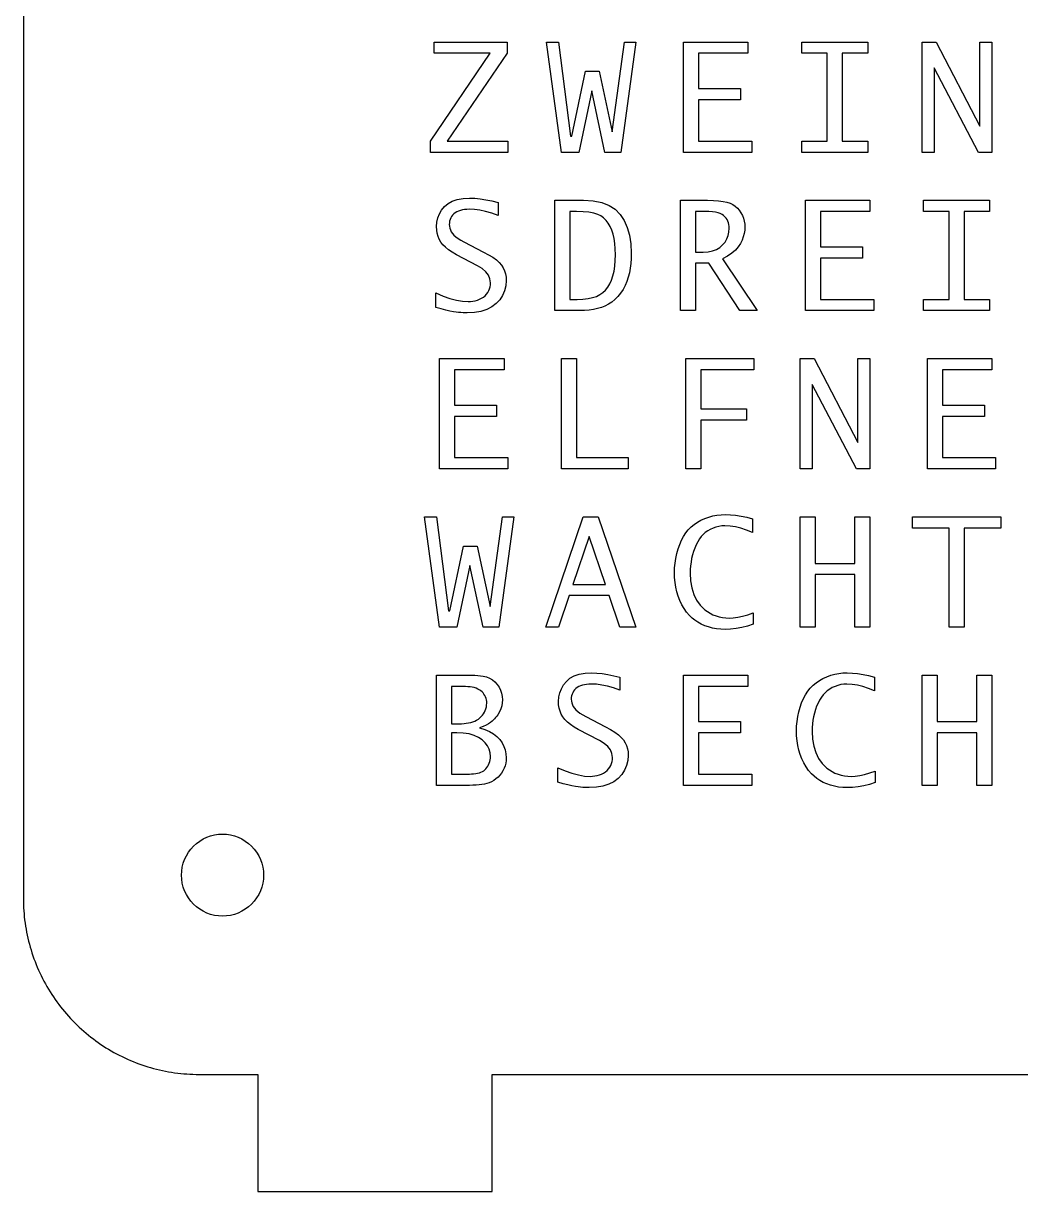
# Model space of a CAD drawing. Header units: metres. Extents: x 0 to 180, y -10 to 180.
# Drawn here: x 0 to 85.1, y -10 to 89.7 of the extents above; entities that cross this region are included whole.
import ezdxf

# ---------------------------------------------------------------- set-up
doc = ezdxf.new("R2010")
doc.units = ezdxf.units.M

msp = doc.modelspace()

# ---------------------------------------------------------------- linework, layer by layer
for p, q in [((0, 165), (0, 15)), ((35.0687, 87.1042), (35.0687, 88.0642)), ((35.0687, 88.0642), (41.2767, 88.0642)), ((41.2767, 88.0642), (41.2767, 87.1042)), ((45.9267, 78.6562), (44.6467, 88.0642)), ((44.6467, 88.0642), (45.6807, 88.0642)), ((45.6807, 88.0642), (46.7077, 80.0393)), ((50.252, 80.4071), (51.2937, 88.0642)), ((52.2627, 88.0642), (50.9827, 78.6562)), ((51.2937, 88.0642), (52.2627, 88.0642)), ((56.3367, 78.6562), (56.3367, 88.0642)), ((56.3367, 88.0642), (61.8407, 88.0642)), ((61.8407, 88.0642), (61.8407, 87.1042)), ((66.4267, 87.1042), (66.4267, 88.0642)), ((66.4267, 88.0642), (72.0587, 88.0642)), ((72.0587, 88.0642), (72.0587, 87.1042)), ((76.7087, 78.6562), (76.7087, 88.0642)), ((76.7087, 88.0642), (77.8977, 88.0642)), ((77.8977, 88.0642), (81.6367, 80.8913)), ((81.6367, 80.8913), (81.6367, 88.0642)), ((81.6367, 88.0642), (82.6607, 88.0642)), ((82.6607, 88.0642), (82.6607, 78.6562)), ((34.7487, 79.6163), (39.8467, 87.1042)), ((39.8467, 87.1042), (35.0687, 87.1042)), ((41.2767, 87.1042), (36.1787, 79.6163)), ((61.8407, 87.1042), (57.6167, 87.1042)), ((57.6167, 87.1042), (57.6167, 84.0962)), ((68.6027, 87.1042), (66.4267, 87.1042)), ((68.6027, 79.6163), (68.6027, 87.1042)), ((72.0587, 87.1042), (69.8827, 87.1042)), ((69.8827, 87.1042), (69.8827, 79.6163)), ((81.5037, 78.6562), (77.7327, 85.8522)), ((77.7327, 85.8522), (77.7327, 78.6562)), ((46.8047, 80.0393), (47.9817, 85.5682)), ((47.9817, 85.5682), (49.1537, 85.5682)), ((49.1537, 85.5682), (50.252, 80.4071)), ((48.5187, 83.9172), (47.3987, 78.6562)), ((49.6387, 78.6562), (48.5187, 83.9172)), ((57.6167, 84.0962), (61.2007, 84.0962)), ((61.2007, 84.0962), (61.2007, 83.1363)), ((61.2007, 83.1363), (57.6167, 83.1363)), ((57.6167, 83.1363), (57.6167, 79.6163)), ((46.7077, 80.0393), (46.8047, 80.0393)), ((34.7487, 78.6562), (34.7487, 79.6163)), ((36.1787, 79.6163), (41.3407, 79.6163)), ((41.3407, 79.6163), (41.3407, 78.6562)), ((57.6167, 79.6163), (62.1607, 79.6163)), ((62.1607, 79.6163), (62.1607, 78.6562)), ((66.4267, 78.6562), (66.4267, 79.6163)), ((66.4267, 79.6163), (68.6027, 79.6163)), ((69.8827, 79.6163), (72.0587, 79.6163)), ((72.0587, 79.6163), (72.0587, 78.6562)), ((41.3407, 78.6562), (34.7487, 78.6562)), ((47.3987, 78.6562), (45.9267, 78.6562)), ((50.9827, 78.6562), (49.6387, 78.6562)), ((62.1607, 78.6562), (56.3367, 78.6562)), ((72.0587, 78.6562), (66.4267, 78.6562)), ((77.7327, 78.6562), (76.7087, 78.6562)), ((82.6607, 78.6562), (81.5037, 78.6562)), ((37.5297, 74.727), (38.0857, 74.7562)), ((38.0857, 74.7562), (38.524, 74.7409)), ((35.6946, 73.7231), (35.9387, 74.0252)), ((35.9387, 74.0252), (36.2415, 74.2884)), ((36.2415, 74.2884), (36.6077, 74.4931)), ((36.6077, 74.4931), (37.0371, 74.6393)), ((37.0371, 74.6393), (37.5297, 74.727)), ((37.6593, 73.7727), (37.4787, 73.7433)), ((37.8483, 73.7904), (37.6593, 73.7727)), ((38.0457, 73.7962), (37.8483, 73.7904)), ((38.4914, 73.7755), (38.0457, 73.7962)), ((38.9606, 73.7132), (38.4914, 73.7755)), ((38.524, 74.7409), (38.9855, 74.6948)), ((38.9855, 74.6948), (39.4701, 74.618)), ((39.4701, 74.618), (39.9778, 74.5105)), ((39.9778, 74.5105), (40.5087, 74.3722)), ((40.5087, 74.3722), (40.5087, 73.2772)), ((45.3507, 65.1562), (45.3507, 74.5642)), ((45.3507, 74.5642), (47.8107, 74.5642)), ((47.8107, 74.5642), (48.6376, 74.5163)), ((48.6376, 74.5163), (49.3641, 74.3724)), ((49.3641, 74.3724), (49.9901, 74.1326)), ((49.9901, 74.1326), (50.5156, 73.7969)), ((50.5156, 73.7969), (50.9407, 73.3652)), ((56.0807, 65.1562), (56.0807, 74.5642)), ((56.0807, 74.5642), (58.3887, 74.5642)), ((58.3887, 74.5642), (58.894, 74.5544)), ((58.894, 74.5544), (59.3396, 74.5247)), ((59.3396, 74.5247), (59.7254, 74.4753)), ((59.7254, 74.4753), (60.0514, 74.4062)), ((60.0514, 74.4062), (60.3177, 74.3172)), ((60.3177, 74.3172), (60.5443, 74.2056)), ((60.5443, 74.2056), (60.7505, 74.0683)), ((60.7505, 74.0683), (60.9363, 73.9053)), ((60.9363, 73.9053), (61.1017, 73.7166)), ((66.7467, 65.1562), (66.7467, 74.5642)), ((66.7467, 74.5642), (72.2507, 74.5642)), ((72.2507, 74.5642), (72.2507, 73.6042)), ((76.8367, 73.6042), (76.8367, 74.5642)), ((76.8367, 74.5642), (82.4687, 74.5642)), ((82.4687, 74.5642), (82.4687, 73.6042)), ((35.2878, 72.7001), (35.3692, 73.0606)), ((35.3692, 73.0606), (35.5048, 73.4016)), ((35.5048, 73.4016), (35.6946, 73.7231)), ((36.3804, 72.7923), (36.3566, 72.6544)), ((36.42, 72.9269), (36.3804, 72.7923)), ((36.4754, 73.0582), (36.42, 72.9269)), ((36.5467, 73.1862), (36.4754, 73.0582)), ((36.6339, 73.3059), (36.5467, 73.1862)), ((36.7371, 73.412), (36.6339, 73.3059)), ((36.8563, 73.5046), (36.7371, 73.412)), ((36.9915, 73.5837), (36.8563, 73.5046)), ((37.1427, 73.6492), (36.9915, 73.5837)), ((37.3065, 73.7022), (37.1427, 73.6492)), ((37.4787, 73.7433), (37.3065, 73.7022)), ((39.4532, 73.6094), (38.9606, 73.7132)), ((39.9692, 73.4641), (39.4532, 73.6094)), ((40.5087, 73.2772), (39.9692, 73.4641)), ((47.2097, 73.6102), (46.6307, 73.6042)), ((46.6307, 73.6042), (46.6307, 66.1163)), ((47.7687, 73.5949), (47.2097, 73.6102)), ((48.2569, 73.549), (47.7687, 73.5949)), ((48.6743, 73.4724), (48.2569, 73.549)), ((49.0209, 73.3651), (48.6743, 73.4724)), ((49.2967, 73.2272), (49.0209, 73.3651)), ((49.5261, 73.057), (49.2967, 73.2272)), ((49.7328, 72.8517), (49.5261, 73.057)), ((49.9168, 72.6115), (49.7328, 72.8517)), ((50.9407, 73.3652), (51.2784, 72.849)), ((51.2784, 72.849), (51.541, 72.2588)), ((58.1367, 73.6042), (57.3607, 73.6042)), ((57.3607, 73.6042), (57.3607, 70.1482)), ((58.4921, 73.5971), (58.1367, 73.6042)), ((58.8037, 73.5756), (58.4921, 73.5971)), ((59.0717, 73.5398), (58.8037, 73.5756)), ((59.296, 73.4897), (59.0717, 73.5398)), ((59.4767, 73.4252), (59.296, 73.4897)), ((59.6273, 73.348), (59.4767, 73.4252)), ((59.7607, 73.2595), (59.6273, 73.348)), ((59.8769, 73.1597), (59.7607, 73.2595)), ((59.9759, 73.0486), (59.8769, 73.1597)), ((60.0577, 72.9262), (59.9759, 73.0486)), ((60.1236, 72.7941), (60.0577, 72.9262)), ((60.1748, 72.6528), (60.1236, 72.7941)), ((61.1017, 73.7166), (61.2467, 73.5022)), ((61.2467, 73.5022), (61.3683, 73.272)), ((61.3683, 73.272), (61.463, 73.035)), ((61.463, 73.035), (61.5306, 72.7912)), ((61.5306, 72.7912), (61.5712, 72.5406)), ((72.2507, 73.6042), (68.0267, 73.6042)), ((68.0267, 73.6042), (68.0267, 70.5962)), ((79.0127, 73.6042), (76.8367, 73.6042)), ((79.0127, 66.1163), (79.0127, 73.6042)), ((82.4687, 73.6042), (80.2927, 73.6042)), ((80.2927, 73.6042), (80.2927, 66.1163)), ((35.2607, 72.3202), (35.2878, 72.7001)), ((35.2756, 72.0266), (35.2607, 72.3202)), ((35.3202, 71.7481), (35.2756, 72.0266)), ((36.3566, 72.6544), (36.3487, 72.5132)), ((36.3487, 72.5132), (36.3595, 72.3482)), ((36.3595, 72.3482), (36.3919, 72.1881)), ((36.3919, 72.1881), (36.4459, 72.0331)), ((36.4459, 72.0331), (36.5215, 71.8832)), ((36.5215, 71.8832), (36.6187, 71.7382)), ((50.0781, 72.3364), (49.9168, 72.6115)), ((50.2167, 72.0262), (50.0781, 72.3364)), ((50.3311, 71.68), (50.2167, 72.0262)), ((51.541, 72.2588), (51.7286, 71.5946)), ((60.1514, 71.5557), (60.2184, 71.8566)), ((60.2114, 72.5024), (60.1748, 72.6528)), ((60.2334, 72.3429), (60.2114, 72.5024)), ((60.2184, 71.8566), (60.2407, 72.1742)), ((60.2407, 72.1742), (60.2334, 72.3429)), ((61.5692, 72.0097), (61.5226, 71.7316)), ((61.5847, 72.2832), (61.5692, 72.0097)), ((61.5712, 72.5406), (61.5847, 72.2832)), ((35.3946, 71.4847), (35.3202, 71.7481)), ((35.4988, 71.2364), (35.3946, 71.4847)), ((35.6327, 71.0032), (35.4988, 71.2364)), ((35.8046, 70.7796), (35.6327, 71.0032)), ((36.0226, 70.5589), (35.8046, 70.7796)), ((36.6187, 71.7382), (36.7417, 71.5952)), ((36.7417, 71.5952), (36.9005, 71.4517)), ((36.9005, 71.4517), (37.0948, 71.3077)), ((37.0948, 71.3077), (37.3249, 71.1632)), ((37.3249, 71.1632), (37.5907, 71.0182)), ((37.5907, 71.0182), (39.2727, 70.1482)), ((50.4202, 71.2966), (50.3311, 71.68)), ((50.4838, 70.876), (50.4202, 71.2966)), ((50.5219, 70.4182), (50.4838, 70.876)), ((51.7286, 71.5946), (51.8412, 70.8564)), ((51.8412, 70.8564), (51.8787, 70.0442)), ((59.6827, 70.7532), (59.8836, 71.004)), ((59.8836, 71.004), (60.0398, 71.2715)), ((60.0398, 71.2715), (60.1514, 71.5557)), ((61.1967, 70.8692), (61.012, 70.5818)), ((61.3363, 71.1613), (61.1967, 70.8692)), ((61.445, 71.4488), (61.3363, 71.1613)), ((61.5226, 71.7316), (61.445, 71.4488)), ((36.2868, 70.3413), (36.0226, 70.5589)), ((36.5972, 70.1268), (36.2868, 70.3413)), ((36.9537, 69.9152), (36.5972, 70.1268)), ((38.7577, 68.9823), (36.9537, 69.9152)), ((39.2727, 70.1482), (39.6964, 69.9261)), ((39.6964, 69.9261), (40.0618, 69.703)), ((50.5212, 69.4181), (50.5347, 69.9232)), ((50.5347, 69.9232), (50.5219, 70.4182)), ((51.8787, 70.0442), (51.8686, 69.6045)), ((57.3607, 70.1482), (58.0277, 70.1482)), ((58.0277, 70.1482), (58.4449, 70.1724)), ((58.4449, 70.1724), (58.819, 70.245)), ((58.819, 70.245), (59.15, 70.366)), ((59.15, 70.366), (59.4379, 70.5354)), ((59.4379, 70.5354), (59.6827, 70.7532)), ((60.1, 69.7988), (59.6767, 69.5643)), ((60.4637, 70.0466), (60.1, 69.7988)), ((60.7677, 70.3076), (60.4637, 70.0466)), ((61.012, 70.5818), (60.7677, 70.3076)), ((68.0267, 70.5962), (71.6107, 70.5962)), ((71.6107, 70.5962), (71.6107, 69.6363)), ((39.1576, 68.7406), (38.7577, 68.9823)), ((40.0618, 69.703), (40.369, 69.4788)), ((40.369, 69.4788), (40.618, 69.2535)), ((40.618, 69.2535), (40.8087, 69.0273)), ((40.8087, 69.0273), (40.9541, 68.7934)), ((40.9541, 68.7934), (41.0672, 68.5455)), ((50.4133, 68.5184), (50.4807, 68.9498)), ((50.4807, 68.9498), (50.5212, 69.4181)), ((51.7883, 68.7696), (51.718, 68.3745)), ((51.8385, 69.1796), (51.7883, 68.7696)), ((51.8686, 69.6045), (51.8385, 69.1796)), ((58.5137, 69.1883), (57.3607, 69.1883)), ((57.3607, 69.1883), (57.3607, 65.1562)), ((61.1477, 65.1562), (58.5137, 69.1883)), ((59.6767, 69.5643), (62.6407, 65.1562)), ((71.6107, 69.6363), (68.0267, 69.6363)), ((68.0267, 69.6363), (68.0267, 66.1163)), ((39.4687, 68.4741), (39.1576, 68.7406)), ((39.6909, 68.1827), (39.4687, 68.4741)), ((39.8242, 67.8664), (39.6909, 68.1827)), ((39.8687, 67.5253), (39.8242, 67.8664)), ((41.0672, 68.5455), (41.148, 68.2835)), ((41.148, 68.2835), (41.1965, 68.0074)), ((41.1965, 68.0074), (41.2127, 67.7173)), ((50.1977, 67.7663), (50.319, 68.1239)), ((50.319, 68.1239), (50.4133, 68.5184)), ((51.6277, 67.9943), (51.5116, 67.6309)), ((51.718, 68.3745), (51.6277, 67.9943)), ((39.6307, 66.7023), (39.7164, 66.859)), ((39.7164, 66.859), (39.783, 67.0197)), ((39.783, 67.0197), (39.8306, 67.1843)), ((39.8306, 67.1843), (39.8592, 67.3528)), ((39.8592, 67.3528), (39.8687, 67.5253)), ((41.0752, 66.8406), (40.9034, 66.448)), ((41.1783, 67.2637), (41.0752, 66.8406)), ((41.2127, 67.7173), (41.1783, 67.2637)), ((49.4569, 66.6959), (49.6799, 66.9101)), ((49.6799, 66.9101), (49.8777, 67.1599)), ((49.8777, 67.1599), (50.0503, 67.4453)), ((50.0503, 67.4453), (50.1977, 67.7663)), ((51.1857, 66.9581), (50.9758, 66.6487)), ((51.3643, 67.2855), (51.1857, 66.9581)), ((51.5116, 67.6309), (51.3643, 67.2855)), ((35.1967, 65.4163), (35.1967, 66.6593)), ((35.1967, 66.6593), (35.8222, 66.3947)), ((35.8222, 66.3947), (36.4116, 66.1889)), ((36.4116, 66.1889), (36.9648, 66.0419)), ((36.9648, 66.0419), (37.4818, 65.9537)), ((37.4818, 65.9537), (37.9627, 65.9243)), ((37.9627, 65.9243), (38.1681, 65.9321)), ((38.1681, 65.9321), (38.3683, 65.9556)), ((38.3683, 65.9556), (38.5633, 65.9948)), ((38.5633, 65.9948), (38.7531, 66.0497)), ((38.7531, 66.0497), (38.9377, 66.1203)), ((38.9377, 66.1203), (39.111, 66.2063)), ((39.111, 66.2063), (39.267, 66.3075)), ((39.267, 66.3075), (39.4056, 66.4239)), ((39.4056, 66.4239), (39.5268, 66.5555)), ((39.5268, 66.5555), (39.6307, 66.7023)), ((40.6629, 66.0859), (40.3537, 65.7543)), ((40.9034, 66.448), (40.6629, 66.0859)), ((46.6307, 66.1163), (47.2537, 66.1163)), ((47.2537, 66.1163), (47.7492, 66.1323)), ((47.7492, 66.1323), (48.1924, 66.1804)), ((48.1924, 66.1804), (48.5834, 66.2606)), ((48.5834, 66.2606), (48.9221, 66.3729)), ((48.9221, 66.3729), (49.2087, 66.5173)), ((49.2087, 66.5173), (49.4569, 66.6959)), ((50.2137, 65.8803), (49.9327, 65.6921)), ((50.481, 66.102), (50.2137, 65.8803)), ((50.7347, 66.3573), (50.481, 66.102)), ((50.9758, 66.6487), (50.7347, 66.3573)), ((68.0267, 66.1163), (72.5707, 66.1163)), ((72.5707, 66.1163), (72.5707, 65.1562)), ((76.8367, 65.1562), (76.8367, 66.1163)), ((76.8367, 66.1163), (79.0127, 66.1163)), ((80.2927, 66.1163), (82.4687, 66.1163)), ((82.4687, 66.1163), (82.4687, 65.1562)), ((35.6584, 65.2947), (35.1967, 65.4163)), ((36.0634, 65.1948), (35.6584, 65.2947)), ((36.4118, 65.1166), (36.0634, 65.1948)), ((36.7036, 65.0601), (36.4118, 65.1166)), ((36.9387, 65.0253), (36.7036, 65.0601)), ((37.1419, 65.0033), (36.9387, 65.0253)), ((37.3369, 64.9862), (37.1419, 65.0033)), ((37.5239, 64.974), (37.3369, 64.9862)), ((37.7029, 64.9667), (37.5239, 64.974)), ((37.8737, 64.9643), (37.7029, 64.9667)), ((38.4919, 64.9959), (37.8737, 64.9643)), ((39.049, 65.0907), (38.4919, 64.9959)), ((39.545, 65.2487), (39.049, 65.0907)), ((39.9799, 65.4699), (39.545, 65.2487)), ((40.3537, 65.7543), (39.9799, 65.4699)), ((47.4737, 65.1562), (45.3507, 65.1562)), ((47.8897, 65.1667), (47.4737, 65.1562)), ((48.2833, 65.1979), (47.8897, 65.1667)), ((48.6545, 65.2499), (48.2833, 65.1979)), ((49.0033, 65.3227), (48.6545, 65.2499)), ((49.3297, 65.4163), (49.0033, 65.3227)), ((49.638, 65.5374), (49.3297, 65.4163)), ((49.9327, 65.6921), (49.638, 65.5374)), ((57.3607, 65.1562), (56.0807, 65.1562)), ((62.6407, 65.1562), (61.1477, 65.1562)), ((72.5707, 65.1562), (66.7467, 65.1562)), ((82.4687, 65.1562), (76.8367, 65.1562)), ((35.5167, 51.6562), (35.5167, 61.0642)), ((35.5167, 61.0642), (41.0207, 61.0642)), ((41.0207, 61.0642), (41.0207, 60.1042)), ((45.9267, 51.6562), (45.9267, 61.0642)), ((45.9267, 61.0642), (47.2067, 61.0642)), ((47.2067, 61.0642), (47.2067, 52.6163)), ((56.5287, 51.6562), (56.5287, 61.0642)), ((56.5287, 61.0642), (62.3527, 61.0642)), ((62.3527, 61.0642), (62.3527, 60.1042)), ((66.2987, 51.6562), (66.2987, 61.0642)), ((66.2987, 61.0642), (67.4877, 61.0642)), ((67.4877, 61.0642), (71.2267, 53.8913)), ((71.2267, 53.8913), (71.2267, 61.0642)), ((71.2267, 61.0642), (72.2507, 61.0642)), ((72.2507, 61.0642), (72.2507, 51.6562)), ((77.1567, 51.6562), (77.1567, 61.0642)), ((77.1567, 61.0642), (82.6607, 61.0642)), ((82.6607, 61.0642), (82.6607, 60.1042)), ((41.0207, 60.1042), (36.7967, 60.1042)), ((36.7967, 60.1042), (36.7967, 57.0962)), ((62.3527, 60.1042), (57.8087, 60.1042)), ((57.8087, 60.1042), (57.8087, 56.7762)), ((82.6607, 60.1042), (78.4367, 60.1042)), ((78.4367, 60.1042), (78.4367, 57.0962)), ((71.0937, 51.6562), (67.3227, 58.8522)), ((67.3227, 58.8522), (67.3227, 51.6562)), ((36.7967, 57.0962), (40.3807, 57.0962)), ((40.3807, 57.0962), (40.3807, 56.1363)), ((78.4367, 57.0962), (82.0207, 57.0962)), ((82.0207, 57.0962), (82.0207, 56.1363)), ((40.3807, 56.1363), (36.7967, 56.1363)), ((36.7967, 56.1363), (36.7967, 52.6163)), ((57.8087, 56.7762), (61.7127, 56.7762)), ((61.7127, 55.8163), (57.8087, 55.8163)), ((57.8087, 55.8163), (57.8087, 51.6562)), ((61.7127, 56.7762), (61.7127, 55.8163)), ((82.0207, 56.1363), (78.4367, 56.1363)), ((78.4367, 56.1363), (78.4367, 52.6163)), ((36.7967, 52.6163), (41.3407, 52.6163)), ((41.3407, 52.6163), (41.3407, 51.6562)), ((47.2067, 52.6163), (51.6227, 52.6163)), ((51.6227, 52.6163), (51.6227, 51.6562)), ((78.4367, 52.6163), (82.9807, 52.6163)), ((82.9807, 52.6163), (82.9807, 51.6562)), ((41.3407, 51.6562), (35.5167, 51.6562)), ((51.6227, 51.6562), (45.9267, 51.6562)), ((57.8087, 51.6562), (56.5287, 51.6562)), ((67.3227, 51.6562), (66.2987, 51.6562)), ((72.2507, 51.6562), (71.0937, 51.6562)), ((82.9807, 51.6562), (77.1567, 51.6562)), ((35.5167, 38.1562), (34.2367, 47.5642)), ((34.2367, 47.5642), (35.2707, 47.5642)), ((35.2707, 47.5642), (36.2977, 39.5393)), ((39.842, 39.9071), (40.8837, 47.5642)), ((41.8527, 47.5642), (40.5727, 38.1562)), ((40.8837, 47.5642), (41.8527, 47.5642)), ((44.5827, 38.1562), (47.7827, 47.5642)), ((47.7827, 47.5642), (49.0627, 47.5642)), ((49.0627, 47.5642), (52.2627, 38.1562)), ((56.9899, 46.6966), (57.2499, 46.9161)), ((57.2499, 46.9161), (57.5307, 47.1107)), ((57.5307, 47.1107), (57.8323, 47.2804)), ((57.8323, 47.2804), (58.1547, 47.4252)), ((58.1547, 47.4252), (58.491, 47.5444)), ((58.491, 47.5444), (58.8342, 47.6371)), ((58.8342, 47.6371), (59.1844, 47.7033)), ((59.1844, 47.7033), (59.5415, 47.743)), ((59.5415, 47.743), (59.9057, 47.7562)), ((59.9057, 47.7562), (60.3396, 47.7416)), ((60.3396, 47.7416), (60.7884, 47.6977)), ((60.7884, 47.6977), (61.2522, 47.6245)), ((61.2522, 47.6245), (61.731, 47.522)), ((61.731, 47.522), (62.2247, 47.3902)), ((62.2247, 47.3902), (62.2247, 46.2212)), ((66.2987, 38.1562), (66.2987, 47.5642)), ((66.2987, 47.5642), (67.5787, 47.5642)), ((67.5787, 47.5642), (67.5787, 43.5962)), ((70.9707, 43.5962), (70.9707, 47.5642)), ((70.9707, 47.5642), (72.2507, 47.5642)), ((72.2507, 47.5642), (72.2507, 38.1562)), ((75.8767, 46.6042), (75.8767, 47.5642)), ((75.8767, 47.5642), (83.4287, 47.5642)), ((83.4287, 47.5642), (83.4287, 46.6042)), ((48.2877, 45.8832), (46.8997, 41.8043)), ((49.6747, 41.8043), (48.2877, 45.8832)), ((56.1688, 45.5645), (56.343, 45.8897)), ((56.343, 45.8897), (56.537, 46.1856)), ((56.537, 46.1856), (56.7507, 46.4522)), ((56.7507, 46.4522), (56.9899, 46.6966)), ((57.8516, 45.8796), (57.7037, 45.6832)), ((58.0178, 46.0589), (57.8516, 45.8796)), ((58.2022, 46.2213), (58.0178, 46.0589)), ((58.4048, 46.3668), (58.2022, 46.2213)), ((58.6257, 46.4952), (58.4048, 46.3668)), ((58.8598, 46.6036), (58.6257, 46.4952)), ((59.1013, 46.6879), (58.8598, 46.6036)), ((59.3504, 46.7481), (59.1013, 46.6879)), ((59.6068, 46.7842), (59.3504, 46.7481)), ((59.8707, 46.7962), (59.6068, 46.7842)), ((60.3107, 46.7732), (59.8707, 46.7962)), ((60.7662, 46.7042), (60.3107, 46.7732)), ((61.237, 46.5892), (60.7662, 46.7042)), ((61.7232, 46.4282), (61.237, 46.5892)), ((62.2247, 46.2212), (61.7232, 46.4282)), ((79.0127, 46.6042), (75.8767, 46.6042)), ((79.0127, 38.1562), (79.0127, 46.6042)), ((83.4287, 46.6042), (80.2927, 46.6042)), ((80.2927, 46.6042), (80.2927, 38.1562)), ((36.3947, 39.5393), (37.5717, 45.0682)), ((37.5717, 45.0682), (38.7437, 45.0682)), ((38.7437, 45.0682), (39.842, 39.9071)), ((55.8797, 44.8262), (56.0144, 45.21)), ((56.0144, 45.21), (56.1688, 45.5645)), ((57.294, 44.9041), (57.1914, 44.6186)), ((57.4136, 45.1767), (57.294, 44.9041)), ((57.5502, 45.4364), (57.4136, 45.1767)), ((57.7037, 45.6832), (57.5502, 45.4364)), ((55.6185, 43.6156), (55.6806, 44.0226)), ((55.6806, 44.0226), (55.7677, 44.4261)), ((55.7677, 44.4261), (55.8797, 44.8262)), ((57.0362, 44.0144), (56.9822, 43.7057)), ((57.1057, 44.3202), (57.0362, 44.0144)), ((57.1914, 44.6186), (57.1057, 44.3202)), ((38.1087, 43.4172), (36.9887, 38.1562)), ((39.2287, 38.1562), (38.1087, 43.4172)), ((55.5687, 42.7912), (55.5811, 43.2051)), ((55.5811, 43.2051), (55.6185, 43.6156)), ((56.9204, 43.0796), (56.9127, 42.7622)), ((56.9436, 43.3941), (56.9204, 43.0796)), ((56.9822, 43.7057), (56.9436, 43.3941)), ((67.5787, 43.5962), (70.9707, 43.5962)), ((55.5813, 42.3741), (55.5687, 42.7912)), ((55.6192, 41.965), (55.5813, 42.3741)), ((55.6824, 41.564), (55.6192, 41.965)), ((56.9127, 42.7622), (56.9471, 42.1021)), ((56.9471, 42.1021), (57.0504, 41.4976)), ((70.9707, 42.6363), (67.5787, 42.6363)), ((67.5787, 42.6363), (67.5787, 38.1562)), ((70.9707, 38.1562), (70.9707, 42.6363)), ((46.8997, 41.8043), (49.6747, 41.8043)), ((55.7709, 41.1711), (55.6824, 41.564)), ((55.8847, 40.7863), (55.7709, 41.1711)), ((57.0504, 41.4976), (57.2226, 40.9488)), ((57.2226, 40.9488), (57.4637, 40.4557)), ((46.5737, 40.8443), (45.6597, 38.1562)), ((50.0007, 40.8443), (46.5737, 40.8443)), ((50.9147, 38.1562), (50.0007, 40.8443)), ((56.0247, 40.4162), (55.8847, 40.7863)), ((56.192, 40.0667), (56.0247, 40.4162)), ((56.3866, 39.7379), (56.192, 40.0667)), ((57.4637, 40.4557), (57.7737, 40.0183)), ((57.7737, 40.0183), (57.9598, 39.8179)), ((36.2977, 39.5393), (36.3947, 39.5393)), ((56.6085, 39.4298), (56.3866, 39.7379)), ((56.8577, 39.1423), (56.6085, 39.4298)), ((57.0751, 38.9324), (56.8577, 39.1423)), ((57.3137, 38.7411), (57.0751, 38.9324)), ((57.9598, 39.8179), (58.1612, 39.6367)), ((58.1612, 39.6367), (58.378, 39.4747)), ((58.378, 39.4747), (58.6102, 39.3319)), ((58.6102, 39.3319), (58.8577, 39.2083)), ((58.8577, 39.2083), (59.117, 39.106)), ((59.117, 39.106), (59.3844, 39.0265)), ((59.3844, 39.0265), (59.66, 38.9697)), ((59.66, 38.9697), (59.9438, 38.9356)), ((59.9438, 38.9356), (60.2357, 38.9243)), ((60.2357, 38.9243), (60.593, 38.9425)), ((60.593, 38.9425), (60.977, 38.9971)), ((60.977, 38.9971), (61.3876, 39.0881)), ((61.3876, 39.0881), (61.8248, 39.2155)), ((61.8248, 39.2155), (62.2887, 39.3793)), ((62.2887, 39.3793), (62.2887, 38.3953)), ((36.9887, 38.1562), (35.5167, 38.1562)), ((40.5727, 38.1562), (39.2287, 38.1562)), ((45.6597, 38.1562), (44.5827, 38.1562)), ((52.2627, 38.1562), (50.9147, 38.1562)), ((57.5735, 38.5685), (57.3137, 38.7411)), ((57.8545, 38.4146), (57.5735, 38.5685)), ((58.1567, 38.2793), (57.8545, 38.4146)), ((58.477, 38.1659), (58.1567, 38.2793)), ((58.8123, 38.0777), (58.477, 38.1659)), ((59.1628, 38.0147), (58.8123, 38.0777)), ((59.5282, 37.9769), (59.1628, 38.0147)), ((59.9087, 37.9643), (59.5282, 37.9769)), ((60.3652, 37.9815), (59.9087, 37.9643)), ((60.8314, 38.0332), (60.3652, 37.9815)), ((61.3074, 38.1194), (60.8314, 38.0332)), ((61.7932, 38.2401), (61.3074, 38.1194)), ((62.2887, 38.3953), (61.7932, 38.2401)), ((67.5787, 38.1562), (66.2987, 38.1562)), ((72.2507, 38.1562), (70.9707, 38.1562)), ((80.2927, 38.1562), (79.0127, 38.1562)), ((35.2607, 24.6562), (35.2607, 34.0642)), ((35.2607, 34.0642), (37.9597, 34.0642)), ((37.9597, 34.0642), (38.2546, 34.0607)), ((38.2546, 34.0607), (38.5298, 34.05)), ((38.5298, 34.05), (38.7852, 34.0322)), ((38.7852, 34.0322), (39.0208, 34.0073)), ((39.0208, 34.0073), (39.2367, 33.9752)), ((39.2367, 33.9752), (39.5248, 33.9043)), ((39.5248, 33.9043), (39.7892, 33.798)), ((46.6515, 33.7884), (47.0176, 33.9931)), ((47.0176, 33.9931), (47.4471, 34.1393)), ((47.4471, 34.1393), (47.9397, 34.227)), ((47.9397, 34.227), (48.4957, 34.2562)), ((48.4957, 34.2562), (48.934, 34.2409)), ((48.934, 34.2409), (49.3955, 34.1948)), ((49.3955, 34.1948), (49.8801, 34.118)), ((49.8801, 34.118), (50.3878, 34.0105)), ((50.3878, 34.0105), (50.9187, 33.8722)), ((56.3367, 24.6562), (56.3367, 34.0642)), ((56.3367, 34.0642), (61.8407, 34.0642)), ((61.8407, 34.0642), (61.8407, 33.1042)), ((68.2423, 33.7804), (68.5647, 33.9252)), ((68.5647, 33.9252), (68.901, 34.0444)), ((68.901, 34.0444), (69.2442, 34.1371)), ((69.2442, 34.1371), (69.5944, 34.2033)), ((69.5944, 34.2033), (69.9516, 34.243)), ((69.9516, 34.243), (70.3157, 34.2562)), ((70.3157, 34.2562), (70.7496, 34.2416)), ((70.7496, 34.2416), (71.1984, 34.1977)), ((71.1984, 34.1977), (71.6622, 34.1245)), ((71.6622, 34.1245), (72.141, 34.022)), ((72.141, 34.022), (72.6347, 33.8902)), ((72.6347, 33.8902), (72.6347, 32.7212)), ((76.7087, 24.6562), (76.7087, 34.0642)), ((76.7087, 34.0642), (77.9887, 34.0642)), ((77.9887, 34.0642), (77.9887, 30.0962)), ((81.3807, 30.0962), (81.3807, 34.0642)), ((81.3807, 34.0642), (82.6607, 34.0642)), ((82.6607, 34.0642), (82.6607, 24.6562)), ((37.1337, 33.1042), (36.5407, 33.1042)), ((36.5407, 33.1042), (36.5407, 29.9042)), ((37.3399, 33.1024), (37.1337, 33.1042)), ((37.5419, 33.097), (37.3399, 33.1024)), ((37.7395, 33.088), (37.5419, 33.097)), ((37.9327, 33.0754), (37.7395, 33.088)), ((38.1217, 33.0592), (37.9327, 33.0754)), ((38.3042, 33.0343), (38.1217, 33.0592)), ((38.4783, 32.9946), (38.3042, 33.0343)), ((38.6439, 32.9402), (38.4783, 32.9946)), ((38.801, 32.8711), (38.6439, 32.9402)), ((39.7892, 33.798), (40.0298, 33.6562)), ((40.0298, 33.6562), (40.2466, 33.4789)), ((40.2466, 33.4789), (40.4397, 33.2662)), ((40.4397, 33.2662), (40.6028, 33.03)), ((40.6028, 33.03), (40.7296, 32.7813)), ((45.7792, 32.5606), (45.9148, 32.9016)), ((45.9148, 32.9016), (46.1046, 33.2231)), ((46.1046, 33.2231), (46.3487, 33.5252)), ((46.3487, 33.5252), (46.6515, 33.7884)), ((47.1471, 32.912), (47.0439, 32.8059)), ((47.2663, 33.0046), (47.1471, 32.912)), ((47.4015, 33.0837), (47.2663, 33.0046)), ((47.5527, 33.1492), (47.4015, 33.0837)), ((47.7165, 33.2022), (47.5527, 33.1492)), ((47.8887, 33.2433), (47.7165, 33.2022)), ((48.0693, 33.2727), (47.8887, 33.2433)), ((48.2583, 33.2904), (48.0693, 33.2727)), ((48.4557, 33.2962), (48.2583, 33.2904)), ((48.9014, 33.2755), (48.4557, 33.2962)), ((49.3705, 33.2132), (48.9014, 33.2755)), ((49.8631, 33.1094), (49.3705, 33.2132)), ((50.3792, 32.9641), (49.8631, 33.1094)), ((50.9187, 32.7772), (50.3792, 32.9641)), ((50.9187, 33.8722), (50.9187, 32.7772)), ((61.8407, 33.1042), (57.6167, 33.1042)), ((57.6167, 33.1042), (57.6167, 30.0962)), ((66.947, 32.6856), (67.1607, 32.9522)), ((67.1607, 32.9522), (67.3999, 33.1966)), ((67.3999, 33.1966), (67.6599, 33.4161)), ((67.6599, 33.4161), (67.9407, 33.6107)), ((67.9407, 33.6107), (68.2423, 33.7804)), ((69.0357, 32.9952), (68.8148, 32.8668)), ((69.2698, 33.1036), (69.0357, 32.9952)), ((69.5114, 33.1879), (69.2698, 33.1036)), ((69.7604, 33.2481), (69.5114, 33.1879)), ((70.0168, 33.2842), (69.7604, 33.2481)), ((70.2807, 33.2962), (70.0168, 33.2842)), ((70.7207, 33.2732), (70.2807, 33.2962)), ((71.1762, 33.2042), (70.7207, 33.2732)), ((71.647, 33.0892), (71.1762, 33.2042)), ((72.1332, 32.9282), (71.647, 33.0892)), ((72.6347, 32.7212), (72.1332, 32.9282)), ((38.9497, 32.7872), (38.801, 32.8711)), ((39.0514, 32.7184), (38.9497, 32.7872)), ((39.1454, 32.6384), (39.0514, 32.7184)), ((39.2316, 32.5472), (39.1454, 32.6384)), ((39.31, 32.4448), (39.2316, 32.5472)), ((39.3807, 32.3312), (39.31, 32.4448)), ((39.4412, 32.209), (39.3807, 32.3312)), ((39.4882, 32.0807), (39.4412, 32.209)), ((39.5218, 31.9463), (39.4882, 32.0807)), ((39.542, 31.8058), (39.5218, 31.9463)), ((40.7296, 32.7813), (40.8202, 32.5201)), ((40.8202, 32.5201), (40.8746, 32.2464)), ((40.8746, 32.2464), (40.8927, 31.9602)), ((40.8927, 31.9602), (40.8762, 31.6932)), ((45.6707, 31.8202), (45.6978, 32.2001)), ((45.6978, 32.2001), (45.7792, 32.5606)), ((46.7666, 32.1544), (46.7587, 32.0132)), ((46.7587, 32.0132), (46.7695, 31.8482)), ((46.7904, 32.2923), (46.7666, 32.1544)), ((46.83, 32.4269), (46.7904, 32.2923)), ((46.8854, 32.5582), (46.83, 32.4269)), ((46.9567, 32.6862), (46.8854, 32.5582)), ((47.0439, 32.8059), (46.9567, 32.6862)), ((66.4244, 31.71), (66.5788, 32.0645)), ((66.5788, 32.0645), (66.753, 32.3897)), ((66.753, 32.3897), (66.947, 32.6856)), ((67.9602, 31.9364), (67.8236, 31.6767)), ((68.1137, 32.1832), (67.9602, 31.9364)), ((68.2616, 32.3796), (68.1137, 32.1832)), ((68.4278, 32.5589), (68.2616, 32.3796)), ((68.6122, 32.7213), (68.4278, 32.5589)), ((68.8148, 32.8668), (68.6122, 32.7213)), ((39.2769, 30.7642), (39.3587, 30.9022)), ((39.3587, 30.9022), (39.4271, 31.0471)), ((39.4271, 31.0471), (39.4803, 31.1952)), ((39.4803, 31.1952), (39.5183, 31.3466)), ((39.5183, 31.3466), (39.5411, 31.5013)), ((39.5411, 31.5013), (39.5487, 31.6592)), ((39.5487, 31.6592), (39.542, 31.8058)), ((40.6296, 30.9228), (40.4817, 30.6762)), ((40.7447, 31.1745), (40.6296, 30.9228)), ((40.8269, 31.4313), (40.7447, 31.1745)), ((40.8762, 31.6932), (40.8269, 31.4313)), ((45.6856, 31.5266), (45.6707, 31.8202)), ((45.7302, 31.2481), (45.6856, 31.5266)), ((45.8046, 30.9847), (45.7302, 31.2481)), ((45.9088, 30.7364), (45.8046, 30.9847)), ((46.7695, 31.8482), (46.8019, 31.6881)), ((46.8019, 31.6881), (46.8559, 31.5331)), ((46.8559, 31.5331), (46.9315, 31.3832)), ((46.9315, 31.3832), (47.0287, 31.2382)), ((47.0287, 31.2382), (47.1517, 31.0952)), ((47.1517, 31.0952), (47.3104, 30.9517)), ((47.3104, 30.9517), (47.5048, 30.8077)), ((66.0907, 30.5226), (66.1777, 30.9261)), ((66.1777, 30.9261), (66.2897, 31.3262)), ((66.2897, 31.3262), (66.4244, 31.71)), ((67.6014, 31.1186), (67.5157, 30.8202)), ((67.704, 31.4041), (67.6014, 31.1186)), ((67.8236, 31.6767), (67.704, 31.4041)), ((36.5407, 29.9042), (36.9847, 29.9042)), ((36.9847, 29.9042), (37.1983, 29.9073)), ((37.1983, 29.9073), (37.4061, 29.9164)), ((37.4061, 29.9164), (37.6083, 29.9316)), ((37.6083, 29.9316), (37.8049, 29.9529)), ((37.8049, 29.9529), (37.9957, 29.9802)), ((37.9957, 29.9802), (38.1799, 30.018)), ((38.1799, 30.018), (38.3558, 30.0705)), ((38.3558, 30.0705), (38.5234, 30.1377)), ((38.5234, 30.1377), (38.6827, 30.2196)), ((38.6827, 30.2196), (38.8337, 30.3162)), ((38.8337, 30.3162), (38.9619, 30.4126)), ((38.9619, 30.4126), (39.0785, 30.5194)), ((39.0785, 30.5194), (39.1835, 30.6366)), ((39.1835, 30.6366), (39.2769, 30.7642)), ((39.6996, 29.9182), (39.4882, 29.8026)), ((39.8704, 30.0271), (39.6996, 29.9182)), ((40.0007, 30.1292), (39.8704, 30.0271)), ((40.1079, 30.2305), (40.0007, 30.1292)), ((40.2096, 30.3358), (40.1079, 30.2305)), ((40.3058, 30.4452), (40.2096, 30.3358)), ((40.3965, 30.5587), (40.3058, 30.4452)), ((40.4817, 30.6762), (40.3965, 30.5587)), ((46.0427, 30.5032), (45.9088, 30.7364)), ((46.2146, 30.2796), (46.0427, 30.5032)), ((46.4326, 30.0589), (46.2146, 30.2796)), ((46.6968, 29.8413), (46.4326, 30.0589)), ((47.5048, 30.8077), (47.7349, 30.6632)), ((47.7349, 30.6632), (48.0007, 30.5182)), ((48.0007, 30.5182), (49.6827, 29.6482)), ((57.6167, 30.0962), (61.2007, 30.0962)), ((61.2007, 30.0962), (61.2007, 29.1363)), ((65.9911, 29.7051), (66.0285, 30.1156)), ((66.0285, 30.1156), (66.0907, 30.5226)), ((67.3922, 30.2057), (67.3536, 29.8941)), ((67.4462, 30.5144), (67.3922, 30.2057)), ((67.5157, 30.8202), (67.4462, 30.5144)), ((77.9887, 30.0962), (81.3807, 30.0962)), ((37.0017, 29.1363), (36.5407, 29.1363)), ((36.5407, 29.1363), (36.5407, 25.6163)), ((37.5486, 29.112), (37.0017, 29.1363)), ((38.0374, 29.0393), (37.5486, 29.112)), ((38.468, 28.9181), (38.0374, 29.0393)), ((38.8404, 28.7484), (38.468, 28.9181)), ((39.2362, 29.6803), (38.9437, 29.5512)), ((38.9437, 29.5512), (39.38, 29.4097)), ((39.4882, 29.8026), (39.2362, 29.6803)), ((39.38, 29.4097), (39.7691, 29.2394)), ((39.7691, 29.2394), (40.1109, 29.0404)), ((40.1109, 29.0404), (40.4054, 28.8127)), ((47.0072, 29.6268), (46.6968, 29.8413)), ((47.3637, 29.4152), (47.0072, 29.6268)), ((49.1677, 28.4823), (47.3637, 29.4152)), ((49.6827, 29.6482), (50.1064, 29.4261)), ((50.1064, 29.4261), (50.4718, 29.203)), ((50.4718, 29.203), (50.779, 28.9788)), ((50.779, 28.9788), (51.028, 28.7535)), ((61.2007, 29.1363), (57.6167, 29.1363)), ((57.6167, 29.1363), (57.6167, 25.6163)), ((65.9787, 29.2912), (65.9911, 29.7051)), ((65.9913, 28.8741), (65.9787, 29.2912)), ((67.3304, 29.5796), (67.3227, 29.2622)), ((67.3227, 29.2622), (67.3571, 28.6021)), ((67.3536, 29.8941), (67.3304, 29.5796)), ((81.3807, 29.1363), (77.9887, 29.1363)), ((77.9887, 29.1363), (77.9887, 24.6562)), ((81.3807, 24.6562), (81.3807, 29.1363)), ((39.1547, 28.5303), (38.8404, 28.7484)), ((39.4117, 28.2805), (39.1547, 28.5303)), ((39.6116, 28.0151), (39.4117, 28.2805)), ((39.7544, 27.7341), (39.6116, 28.0151)), ((40.4054, 28.8127), (40.6527, 28.5563)), ((40.6527, 28.5563), (40.8543, 28.278)), ((40.8543, 28.278), (41.0111, 27.9847)), ((41.0111, 27.9847), (41.1231, 27.6765)), ((49.5676, 28.2406), (49.1677, 28.4823)), ((49.8787, 27.9741), (49.5676, 28.2406)), ((50.1009, 27.6827), (49.8787, 27.9741)), ((51.028, 28.7535), (51.2187, 28.5273)), ((51.2187, 28.5273), (51.3641, 28.2934)), ((51.3641, 28.2934), (51.4772, 28.0455)), ((51.4772, 28.0455), (51.558, 27.7835)), ((66.0293, 28.465), (65.9913, 28.8741)), ((66.0925, 28.064), (66.0293, 28.465)), ((66.1809, 27.6711), (66.0925, 28.064)), ((67.3571, 28.6021), (67.4604, 27.9976)), ((67.4604, 27.9976), (67.6326, 27.4488)), ((39.8401, 27.4375), (39.7544, 27.7341)), ((39.8687, 27.1253), (39.8401, 27.4375)), ((39.8431, 26.8365), (39.8623, 26.9797)), ((39.8623, 26.9797), (39.8687, 27.1253)), ((41.1231, 27.6765), (41.1903, 27.3534)), ((41.1903, 27.3534), (41.2127, 27.0153)), ((41.2127, 27.0153), (41.2012, 26.7811)), ((50.2342, 27.3664), (50.1009, 27.6827)), ((50.2787, 27.0253), (50.2342, 27.3664)), ((50.2691, 26.8528), (50.2787, 27.0253)), ((51.558, 27.7835), (51.6065, 27.5074)), ((51.6227, 27.2173), (51.5883, 26.7637)), ((51.6065, 27.5074), (51.6227, 27.2173)), ((66.2947, 27.2863), (66.1809, 27.6711)), ((66.4347, 26.9162), (66.2947, 27.2863)), ((66.6021, 26.5667), (66.4347, 26.9162)), ((67.6326, 27.4488), (67.8737, 26.9557)), ((67.8737, 26.9557), (68.1837, 26.5183)), ((39.2867, 25.8953), (39.3874, 25.9771)), ((39.3874, 25.9771), (39.48, 26.0706)), ((39.48, 26.0706), (39.5644, 26.1758)), ((39.5644, 26.1758), (39.6406, 26.2927)), ((39.6406, 26.2927), (39.7087, 26.4213)), ((39.7087, 26.4213), (39.7663, 26.5573)), ((39.7663, 26.5573), (39.8111, 26.6957)), ((39.8111, 26.6957), (39.8431, 26.8365)), ((41.0296, 26.1109), (40.9267, 25.8983)), ((41.1097, 26.329), (41.0296, 26.1109)), ((41.1669, 26.5524), (41.1097, 26.329)), ((41.2012, 26.7811), (41.1669, 26.5524)), ((45.6067, 24.9163), (45.6067, 26.1593)), ((45.6067, 26.1593), (46.2322, 25.8947)), ((49.677, 25.8075), (49.8156, 25.9239)), ((49.8156, 25.9239), (49.9368, 26.0555)), ((49.9368, 26.0555), (50.0407, 26.2023)), ((50.0407, 26.2023), (50.1263, 26.359)), ((50.1263, 26.359), (50.193, 26.5197)), ((50.193, 26.5197), (50.2406, 26.6843)), ((50.2406, 26.6843), (50.2691, 26.8528)), ((51.3134, 25.948), (51.0729, 25.5859)), ((51.4852, 26.3406), (51.3134, 25.948)), ((51.5883, 26.7637), (51.4852, 26.3406)), ((66.7966, 26.2379), (66.6021, 26.5667)), ((67.0185, 25.9298), (66.7966, 26.2379)), ((67.2677, 25.6423), (67.0185, 25.9298)), ((68.1837, 26.5183), (68.3698, 26.3179)), ((68.3698, 26.3179), (68.5712, 26.1367)), ((68.5712, 26.1367), (68.788, 25.9747)), ((68.788, 25.9747), (69.0202, 25.8319)), ((36.5407, 25.6163), (37.6797, 25.6163)), ((37.6797, 25.6163), (37.8764, 25.6181)), ((37.8764, 25.6181), (38.0672, 25.6238)), ((38.0672, 25.6238), (38.2522, 25.6332)), ((38.2522, 25.6332), (38.4314, 25.6463)), ((38.4314, 25.6463), (38.6047, 25.6633)), ((38.6047, 25.6633), (38.7683, 25.6879)), ((38.7683, 25.6879), (38.9183, 25.7234)), ((38.9183, 25.7234), (39.0547, 25.7698)), ((39.0547, 25.7698), (39.1775, 25.8271)), ((39.1775, 25.8271), (39.2867, 25.8953)), ((39.9558, 24.9617), (39.7582, 24.8726)), ((40.1467, 25.0693), (39.9558, 24.9617)), ((40.3363, 25.2), (40.1467, 25.0693)), ((40.5091, 25.3483), (40.3363, 25.2)), ((40.6651, 25.5141), (40.5091, 25.3483)), ((40.8043, 25.6974), (40.6651, 25.5141)), ((40.9267, 25.8983), (40.8043, 25.6974)), ((46.0684, 24.7947), (45.6067, 24.9163)), ((46.2322, 25.8947), (46.8216, 25.6889)), ((46.8216, 25.6889), (47.3748, 25.5419)), ((47.3748, 25.5419), (47.8918, 25.4537)), ((47.8918, 25.4537), (48.3727, 25.4243)), ((48.3727, 25.4243), (48.5781, 25.4321)), ((48.5781, 25.4321), (48.7783, 25.4556)), ((48.7783, 25.4556), (48.9733, 25.4948)), ((48.9733, 25.4948), (49.1631, 25.5497)), ((49.1631, 25.5497), (49.3477, 25.6203)), ((49.3477, 25.6203), (49.521, 25.7063)), ((49.521, 25.7063), (49.677, 25.8075)), ((50.3899, 24.9699), (49.955, 24.7487)), ((50.7637, 25.2543), (50.3899, 24.9699)), ((51.0729, 25.5859), (50.7637, 25.2543)), ((57.6167, 25.6163), (62.1607, 25.6163)), ((62.1607, 25.6163), (62.1607, 24.6562)), ((67.4851, 25.4324), (67.2677, 25.6423)), ((67.7237, 25.2411), (67.4851, 25.4324)), ((67.9835, 25.0685), (67.7237, 25.2411)), ((68.2645, 24.9146), (67.9835, 25.0685)), ((68.5667, 24.7793), (68.2645, 24.9146)), ((69.0202, 25.8319), (69.2677, 25.7083)), ((69.2677, 25.7083), (69.527, 25.606)), ((69.527, 25.606), (69.7944, 25.5265)), ((69.7944, 25.5265), (70.07, 25.4697)), ((70.07, 25.4697), (70.3538, 25.4356)), ((70.3538, 25.4356), (70.6457, 25.4243)), ((70.6457, 25.4243), (71.003, 25.4425)), ((71.003, 25.4425), (71.387, 25.4971)), ((71.387, 25.4971), (71.7976, 25.5881)), ((71.7976, 25.5881), (72.2348, 25.7155)), ((72.2348, 25.7155), (72.6987, 25.8793)), ((72.6987, 25.8793), (72.6987, 24.8953)), ((37.7457, 24.6562), (35.2607, 24.6562)), ((38.0658, 24.6587), (37.7457, 24.6562)), ((38.3639, 24.6659), (38.0658, 24.6587)), ((38.6399, 24.6779), (38.3639, 24.6659)), ((38.8938, 24.6947), (38.6399, 24.6779)), ((39.1257, 24.7163), (38.8938, 24.6947)), ((39.3432, 24.7499), (39.1257, 24.7163)), ((39.554, 24.802), (39.3432, 24.7499)), ((39.7582, 24.8726), (39.554, 24.802)), ((46.4734, 24.6948), (46.0684, 24.7947)), ((46.8218, 24.6166), (46.4734, 24.6948)), ((47.1136, 24.5601), (46.8218, 24.6166)), ((47.3487, 24.5253), (47.1136, 24.5601)), ((47.5518, 24.5033), (47.3487, 24.5253)), ((47.7469, 24.4862), (47.5518, 24.5033)), ((47.9339, 24.474), (47.7469, 24.4862)), ((48.1128, 24.4667), (47.9339, 24.474)), ((48.2837, 24.4643), (48.1128, 24.4667)), ((48.9019, 24.4959), (48.2837, 24.4643)), ((49.459, 24.5907), (48.9019, 24.4959)), ((49.955, 24.7487), (49.459, 24.5907)), ((62.1607, 24.6562), (56.3367, 24.6562)), ((68.887, 24.6659), (68.5667, 24.7793)), ((69.2224, 24.5777), (68.887, 24.6659)), ((69.5728, 24.5147), (69.2224, 24.5777)), ((69.9382, 24.4769), (69.5728, 24.5147)), ((70.3187, 24.4643), (69.9382, 24.4769)), ((70.7752, 24.4815), (70.3187, 24.4643)), ((71.2414, 24.5332), (70.7752, 24.4815)), ((71.7174, 24.6194), (71.2414, 24.5332)), ((72.2032, 24.7401), (71.7174, 24.6194)), ((72.6987, 24.8953), (72.2032, 24.7401)), ((77.9887, 24.6562), (76.7087, 24.6562)), ((82.6607, 24.6562), (81.3807, 24.6562)), ((15.0555, 19.9101), (15.3501, 20.0867)), ((15.3501, 20.0867), (15.6606, 20.2336)), ((15.6606, 20.2336), (15.984, 20.3493)), ((15.984, 20.3493), (16.3172, 20.4327)), ((16.3172, 20.4327), (16.6569, 20.4831)), ((16.6569, 20.4831), (17, 20.5)), ((17, 20.5), (17.3431, 20.4831)), ((17.3431, 20.4831), (17.6828, 20.4327)), ((17.6828, 20.4327), (18.016, 20.3493)), ((18.016, 20.3493), (18.3394, 20.2336)), ((18.3394, 20.2336), (18.6499, 20.0867)), ((18.6499, 20.0867), (18.9445, 19.9101)), ((13.9133, 18.6499), (14.0899, 18.9445)), ((14.0899, 18.9445), (14.2945, 19.2204)), ((14.2945, 19.2204), (14.5251, 19.4749)), ((14.5251, 19.4749), (14.7796, 19.7055)), ((14.7796, 19.7055), (15.0555, 19.9101)), ((18.9445, 19.9101), (19.2204, 19.7055)), ((19.2204, 19.7055), (19.4749, 19.4749)), ((19.4749, 19.4749), (19.7055, 19.2204)), ((19.7055, 19.2204), (19.9101, 18.9445)), ((19.9101, 18.9445), (20.0867, 18.6499)), ((13.5673, 17.6828), (13.6507, 18.016)), ((13.6507, 18.016), (13.7664, 18.3394)), ((13.7664, 18.3394), (13.9133, 18.6499)), ((20.0867, 18.6499), (20.2336, 18.3394)), ((20.2336, 18.3394), (20.3493, 18.016)), ((20.3493, 18.016), (20.4327, 17.6828)), ((13.5, 17), (13.5169, 17.3431)), ((13.5169, 16.6569), (13.5, 17)), ((13.5169, 17.3431), (13.5673, 17.6828)), ((20.4327, 17.6828), (20.4831, 17.3431)), ((20.4831, 17.3431), (20.5, 17)), ((20.5, 17), (20.4831, 16.6569)), ((13.5673, 16.3172), (13.5169, 16.6569)), ((13.6507, 15.984), (13.5673, 16.3172)), ((13.7664, 15.6606), (13.6507, 15.984)), ((20.3493, 15.984), (20.2336, 15.6606)), ((20.4327, 16.3172), (20.3493, 15.984)), ((20.4831, 16.6569), (20.4327, 16.3172)), ((0, 15), (0.00227, 14.7382)), ((13.9133, 15.3501), (13.7664, 15.6606)), ((14.0899, 15.0555), (13.9133, 15.3501)), ((14.2945, 14.7796), (14.0899, 15.0555)), ((19.9101, 15.0555), (19.7055, 14.7796)), ((20.0867, 15.3501), (19.9101, 15.0555)), ((20.2336, 15.6606), (20.0867, 15.3501)), ((0.00227, 14.7382), (0.00912, 14.4765)), ((0.00912, 14.4765), (0.02055, 14.215)), ((0.02055, 14.215), (0.03653, 13.9537)), ((0.03653, 13.9537), (0.05707, 13.6927)), ((14.5251, 14.5251), (14.2945, 14.7796)), ((14.7796, 14.2945), (14.5251, 14.5251)), ((15.0555, 14.0899), (14.7796, 14.2945)), ((15.3501, 13.9133), (15.0555, 14.0899)), ((18.9445, 14.0899), (18.6499, 13.9133)), ((19.2204, 14.2945), (18.9445, 14.0899)), ((19.4749, 14.5251), (19.2204, 14.2945)), ((19.7055, 14.7796), (19.4749, 14.5251)), ((0.05707, 13.6927), (0.08217, 13.4321)), ((0.08217, 13.4321), (0.1118, 13.172)), ((0.1118, 13.172), (0.14597, 12.9124)), ((15.6606, 13.7664), (15.3501, 13.9133)), ((15.984, 13.6507), (15.6606, 13.7664)), ((16.3172, 13.5673), (15.984, 13.6507)), ((16.6569, 13.5169), (16.3172, 13.5673)), ((17, 13.5), (16.6569, 13.5169)), ((17.3431, 13.5169), (17, 13.5)), ((17.6828, 13.5673), (17.3431, 13.5169)), ((18.016, 13.6507), (17.6828, 13.5673)), ((18.3394, 13.7664), (18.016, 13.6507)), ((18.6499, 13.9133), (18.3394, 13.7664)), ((0.14597, 12.9124), (0.18466, 12.6535)), ((0.18466, 12.6535), (0.22787, 12.3953)), ((0.22787, 12.3953), (0.27559, 12.1379)), ((0.27559, 12.1379), (0.32777, 11.8813)), ((0.32777, 11.8813), (0.38444, 11.6257)), ((0.38444, 11.6257), (0.44556, 11.3712)), ((0.44556, 11.3712), (0.51111, 11.1177)), ((0.51111, 11.1177), (0.58107, 10.8654)), ((0.58107, 10.8654), (0.65543, 10.6144)), ((0.65543, 10.6144), (0.73415, 10.3647)), ((0.73415, 10.3647), (0.81722, 10.1165)), ((0.81722, 10.1165), (0.9046, 9.86969)), ((0.9046, 9.86969), (0.99629, 9.62447)), ((0.99629, 9.62447), (1.09224, 9.38089)), ((1.09224, 9.38089), (1.19243, 9.13902)), ((1.19243, 9.13902), (1.29681, 8.89894)), ((1.29681, 8.89894), (1.40536, 8.66072)), ((1.40536, 8.66072), (1.51808, 8.42442)), ((1.51808, 8.42442), (1.63489, 8.19014)), ((1.63489, 8.19014), (1.75578, 7.95792)), ((1.75578, 7.95792), (1.88069, 7.72786)), ((1.88069, 7.72786), (2.00961, 7.5)), ((2.00961, 7.5), (2.14249, 7.27443)), ((2.14249, 7.27443), (2.27927, 7.05121)), ((2.27927, 7.05121), (2.41994, 6.8304)), ((2.41994, 6.8304), (2.56444, 6.61211)), ((2.56444, 6.61211), (2.71271, 6.39635)), ((2.71271, 6.39635), (2.86475, 6.18321)), ((2.86475, 6.18321), (3.02046, 5.97278)), ((3.02046, 5.97278), (3.17982, 5.76508)), ((3.17982, 5.76508), (3.3428, 5.56018)), ((3.3428, 5.56018), (3.50932, 5.35818)), ((3.50932, 5.35818), (3.67935, 5.1591)), ((3.67935, 5.1591), (3.85283, 4.96303)), ((3.85283, 4.96303), (4.02968, 4.77002)), ((4.02968, 4.77002), (4.2099, 4.58011)), ((4.2099, 4.58011), (4.39339, 4.39339)), ((4.39339, 4.39339), (4.58011, 4.2099)), ((4.58011, 4.2099), (4.77002, 4.02968)), ((4.77002, 4.02968), (4.96303, 3.85283)), ((4.96303, 3.85283), (5.1591, 3.67935)), ((5.1591, 3.67935), (5.35818, 3.50932)), ((5.35818, 3.50932), (5.56018, 3.3428)), ((5.56018, 3.3428), (5.76508, 3.17982)), ((5.76508, 3.17982), (5.97278, 3.02046)), ((5.97278, 3.02046), (6.18321, 2.86475)), ((6.18321, 2.86475), (6.39635, 2.71271)), ((6.39635, 2.71271), (6.61211, 2.56444)), ((6.61211, 2.56444), (6.8304, 2.41994)), ((6.8304, 2.41994), (7.05121, 2.27927)), ((7.05121, 2.27927), (7.27443, 2.14249)), ((7.27443, 2.14249), (7.5, 2.00961)), ((7.5, 2.00961), (7.72786, 1.88069)), ((7.72786, 1.88069), (7.95792, 1.75578)), ((7.95792, 1.75578), (8.19014, 1.63489)), ((8.19014, 1.63489), (8.42442, 1.51808)), ((8.42442, 1.51808), (8.66072, 1.40536)), ((8.66072, 1.40536), (8.89894, 1.29681)), ((8.89894, 1.29681), (9.13902, 1.19243)), ((9.13902, 1.19243), (9.38089, 1.09224)), ((9.38089, 1.09224), (9.62447, 0.99629)), ((9.62447, 0.99629), (9.86969, 0.9046)), ((9.86969, 0.9046), (10.1165, 0.81722)), ((10.1165, 0.81722), (10.3647, 0.73415)), ((10.3647, 0.73415), (10.6144, 0.65543)), ((10.6144, 0.65543), (10.8654, 0.58107)), ((10.8654, 0.58107), (11.1177, 0.51111)), ((11.1177, 0.51111), (11.3712, 0.44556)), ((11.3712, 0.44556), (11.6257, 0.38444)), ((11.6257, 0.38444), (11.8813, 0.32777)), ((11.8813, 0.32777), (12.1379, 0.27559)), ((12.1379, 0.27559), (12.3953, 0.22787)), ((12.3953, 0.22787), (12.6535, 0.18466)), ((12.6535, 0.18466), (12.9124, 0.14597)), ((12.9124, 0.14597), (13.172, 0.1118)), ((13.172, 0.1118), (13.4321, 0.08217)), ((13.4321, 0.08217), (13.6927, 0.05707)), ((13.6927, 0.05707), (13.9537, 0.03653)), ((13.9537, 0.03653), (14.215, 0.02055)), ((14.215, 0.02055), (14.4765, 0.00912)), ((14.4765, 0.00912), (14.7382, 0.00227)), ((14.7382, 0.00227), (15, 0)), ((15, 0), (20, 0)), ((20, 0), (20, -10)), ((40, 0), (140, 0)), ((40, -10), (40, 0)), ((20, -10), (40, -10))]:
    msp.add_line(p, q)

doc.saveas('drawing.dxf')
